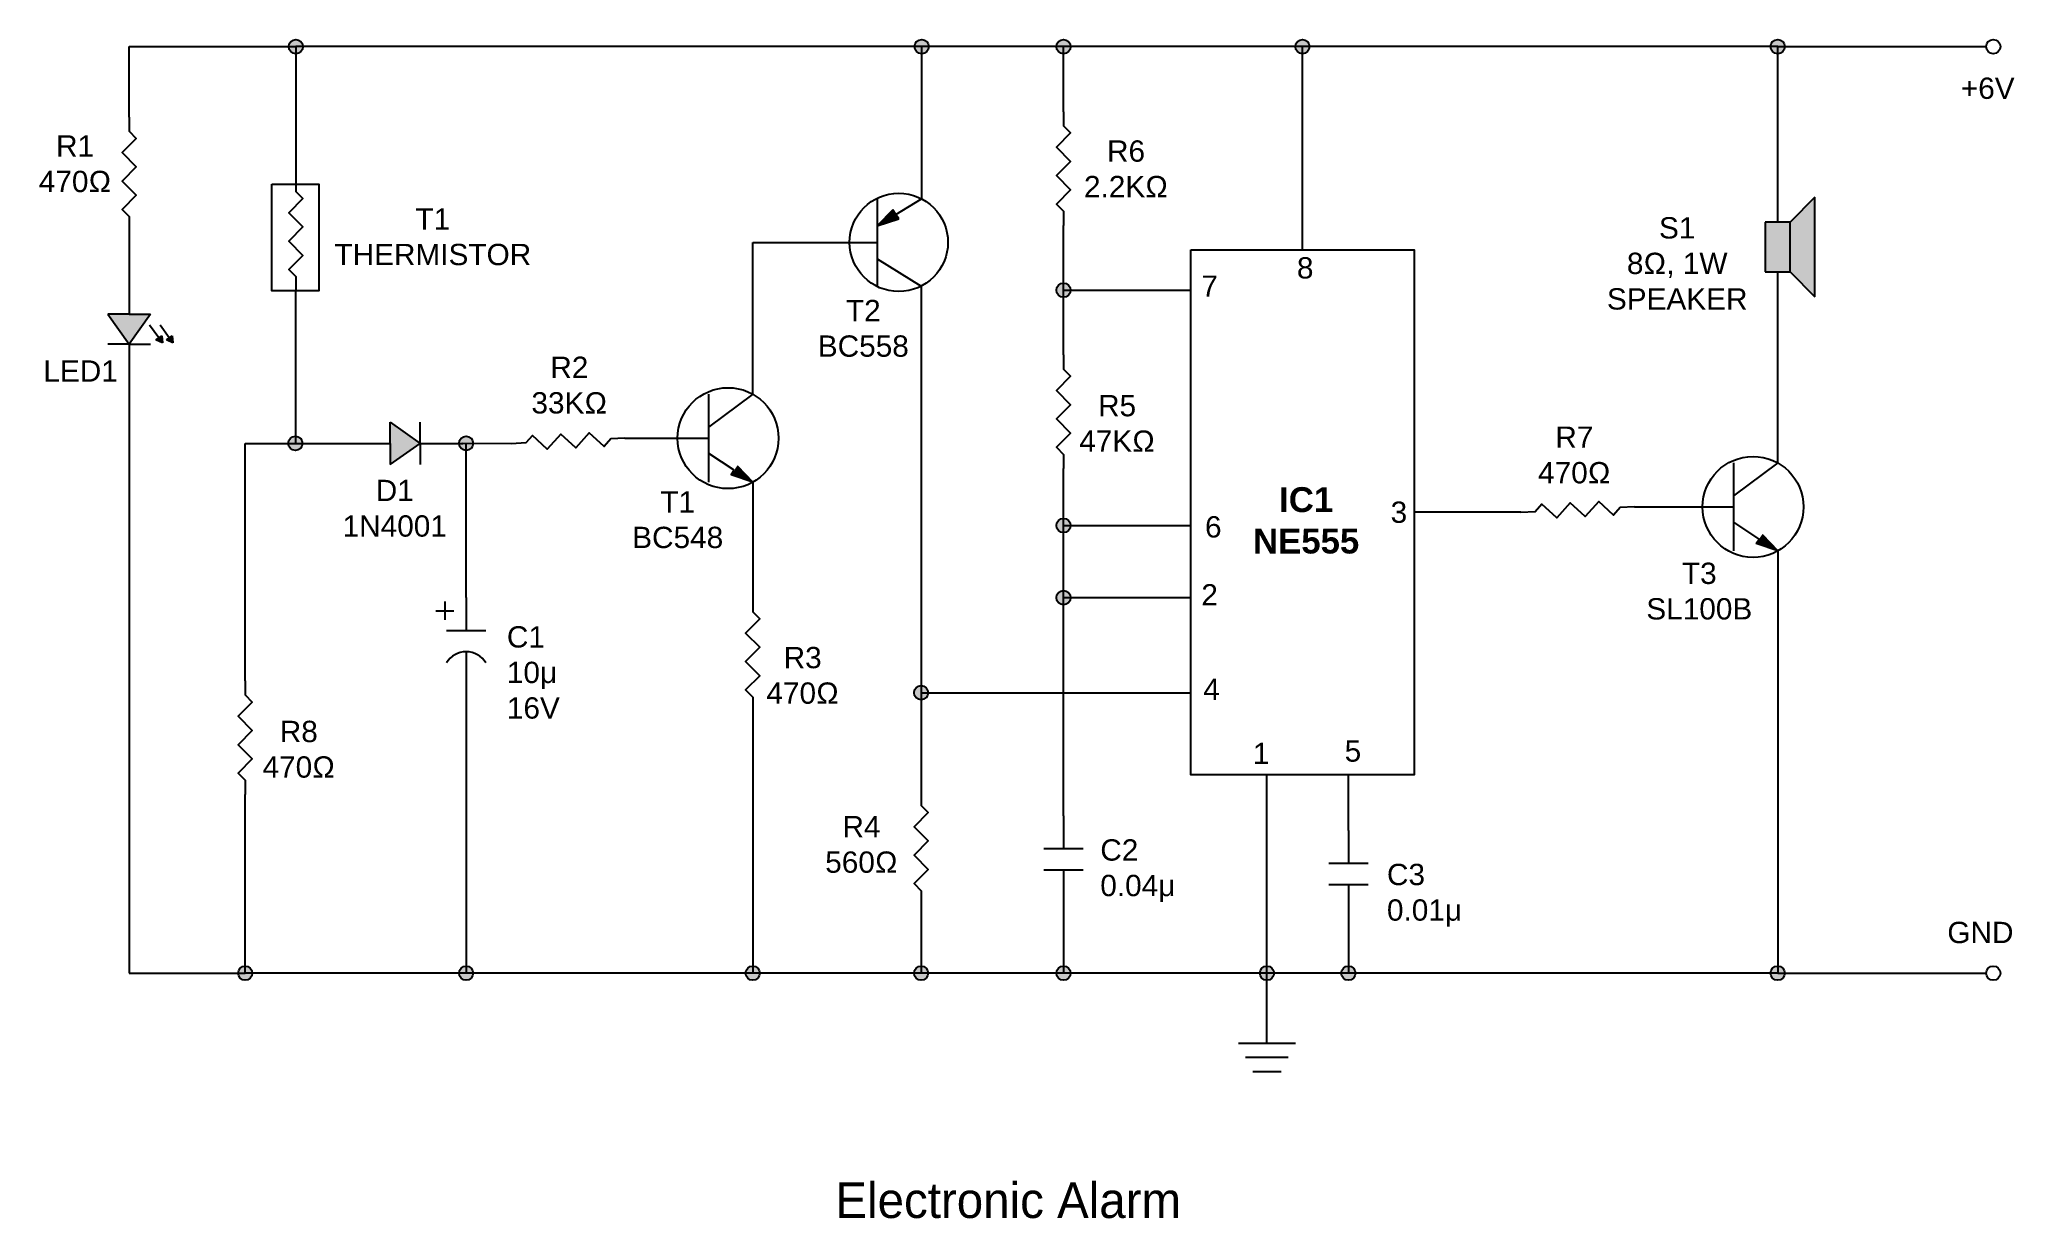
# Model space of a CAD drawing. Header units: inches. Extents: x 28 to 55.8, y 3.4 to 19.9.
import ezdxf

# ---------------------------------------------------------------- set-up
doc = ezdxf.new("R2010")
doc.units = ezdxf.units.IN
doc.header["$MEASUREMENT"] = 0
doc.styles.get("Standard").update_dxf_attribs({"font": 'arial.ttf'})

# ---------------------------------------------------------------- blocks, each defined once
blk = doc.blocks.new('Resistor')
at = {"color": 7}
blk.add_lwpolyline([(0, 0), (0.05, 0), (0.075, 0.025), (0.125, -0.025), (0.175, 0.025), (0.225, -0.025), (0.275, 0.025), (0.325, -0.025), (0.35, 0), (0.4, 0)], dxfattribs=at)
blk = doc.blocks.new('diod')
for p, q in [((29.264, 16.566), (29.264, 16.084)), ((29.264, 16.084), (28.964, 16.084)), ((28.964, 16.084), (29.264, 15.663)), ((29.264, 16.084), (29.564, 16.084)), ((29.564, 16.084), (29.264, 15.663)), ((29.264, 15.663), (28.964, 15.663)), ((29.264, 15.663), (29.264, 15.061)), ((29.264, 15.663), (29.564, 15.663))]:
    blk.add_line(p, q)
blk = doc.blocks.new('arrrrrr')
h = blk.add_hatch(color=256)
h.dxf.hatch_style = 1
h.paths.add_polyline_path([(31.325, 13.685), (31.186, 13.685), (31.256, 13.563)])
for p, q in [((31.256, 13.685), (31.256, 13.989)), ((31.186, 13.685), (31.325, 13.685)), ((31.256, 13.563), (31.186, 13.685)), ((31.325, 13.685), (31.256, 13.563))]:
    blk.add_line(p, q)
blk = doc.blocks.new('led')
h = blk.add_hatch(color=256)
h.dxf.hatch_style = 1
h.paths.add_polyline_path([(29.564, 16.084), (29.264, 16.084), (28.964, 16.084), (29.264, 15.663)])
blk.add_blockref('diod', (0, 0))
at = {"xscale": 0.7217854602977735, "yscale": 0.7217854602977735, "zscale": 0.7217854602977735, "rotation": 35.94662742116127}
for p in [(17.216, -5.488), (17.363, -5.488)]:
    blk.add_blockref('arrrrrr', p, dxfattribs=at)
blk = doc.blocks.new('Diode')
h = blk.add_hatch(color=256)
h.dxf.hatch_style = 1
h.paths.add_polyline_path([(26.567, 15.508), (26.267, 15.508), (25.967, 15.508), (26.267, 15.086)])
blk.add_blockref('diod', (-2.997, -0.576))
blk = doc.blocks.new('plus')
for p, q in [((33.2, 13.224), (33.2, 12.904)), ((33.04, 13.064), (33.36, 13.064))]:
    blk.add_line(p, q)
blk = doc.blocks.new('capacitor')
for p, q in [((33.477, 13.295), (33.477, 12.833)), ((33.2, 12.833), (33.754, 12.833)), ((33.477, 12.533), (33.477, 11.933))]:
    blk.add_line(p, q)
blk.add_arc((33.477, 12.21), 0.323, 30.9541, 148.9892)
at = {"xscale": 0.8, "yscale": 0.8, "zscale": 0.8}
blk.add_blockref('plus', (6.617, 2.659), dxfattribs=at)
blk = doc.blocks.new('q')
at = {"color": 7}
for p, q in [((35.717, 4.753), (35.717, 3.153)), ((36.517, 4.753), (35.717, 4.153)), ((34.917, 3.953), (35.717, 3.953)), ((36.181, 3.37), (35.721, 3.676)), ((36.127, 3.287), (36.181, 3.37)), ((36.517, 3.153), (36.127, 3.287)), ((36.236, 3.454), (36.517, 3.153))]:
    blk.add_line(p, q, dxfattribs=at)
blk.add_circle((36.07, 3.953), 0.916)
blk.add_solid([(36.127, 3.287), (36.517, 3.153), (36.236, 3.454)], dxfattribs=at)
blk = doc.blocks.new('Transistor - PNP')
at = {"color": 7}
for p, q in [((0.200001, 0.2), (0.200001, -0.199999)), ((0.284805, 0.127992), (0.4024, 0.199023)), ((0.271557, 0.149194), (0.200001, 0.075)), ((0.200001, 0.075), (0.298053, 0.106791)), ((0.284805, 0.127992), (0.271557, 0.149194)), ((0.298053, 0.106791), (0.284805, 0.127992)), ((0, 0), (0.200001, 0)), ((0.200001, -0.074999), (0.400001, -0.199999))]:
    blk.add_line(p, q, dxfattribs=at)
blk.add_solid([(0.200001, 0.075), (0.298053, 0.106791), (0.271557, 0.149194)], dxfattribs=at)
blk = doc.blocks.new('pnp')
blk.add_circle((39.592, 15.664), 0.72)
at = {"xscale": 3.207039841366008, "yscale": 3.207039841366008, "zscale": 3.207039841366008}
blk.add_blockref('Transistor - PNP', (38.636, 15.664), dxfattribs=at)
blk = doc.blocks.new('cr')
for p, q in [((42.078, 11.91), (42.078, 11.448)), ((41.801, 11.448), (42.355, 11.448)), ((41.801, 11.148), (42.355, 11.148)), ((42.078, 11.148), (42.078, 10.548))]:
    blk.add_line(p, q)
blk = doc.blocks.new('Ground')
at = {"color": 7}
for p, q in [((-0.1, 0), (0.1, 0)), ((0.075, -0.05), (-0.075, -0.05)), ((-0.05, -0.1), (0.05, -0.1))]:
    blk.add_line(p, q, dxfattribs=at)

msp = doc.modelspace()

# ---------------------------------------------------------------- hatches: boundary and pattern name
h = msp.add_hatch(color=256)
h.dxf.hatch_style = 1
h.paths.add_polyline_path([(31.511, 19.85), (31.611, 19.85), (31.711, 19.85, 1)])
h.paths.add_polyline_path([(31.611, 19.85), (31.511, 19.85, 0.414214), (31.611, 19.75)])
h.paths.add_polyline_path([(31.711, 19.85), (31.611, 19.85), (31.611, 19.75, 0.414214)])
h.paths.add_polyline_path([(40.322, 19.85), (40.422, 19.85), (40.522, 19.85, 1)])
h.paths.add_polyline_path([(40.422, 19.85), (40.322, 19.85, 0.414214), (40.422, 19.75)])
h.paths.add_polyline_path([(40.522, 19.85), (40.422, 19.85), (40.422, 19.75, 0.414214)])
h.paths.add_polyline_path([(42.319, 19.85), (42.419, 19.85), (42.519, 19.85, 1)])
h.paths.add_polyline_path([(42.519, 19.85), (42.419, 19.85), (42.419, 19.75, 0.414214)])
h.paths.add_polyline_path([(42.419, 19.85), (42.319, 19.85, 0.414214), (42.419, 19.75)])
h.paths.add_polyline_path([(45.683, 19.85), (45.783, 19.85), (45.883, 19.85, 1)])
h.paths.add_polyline_path([(45.883, 19.85), (45.783, 19.85), (45.783, 19.75, 0.414214)])
h.paths.add_polyline_path([(45.783, 19.85), (45.683, 19.85, 0.414214), (45.783, 19.75)])
h.paths.add_polyline_path([(42.419, 16.522, 0.414214), (42.319, 16.422, 0.414214), (42.419, 16.322)])
h.paths.add_polyline_path([(42.419, 16.522), (42.419, 16.422), (42.519, 16.422, 0.414214)])
h.paths.add_polyline_path([(42.519, 16.422), (42.419, 16.422), (42.419, 16.322, 0.414214)])
h.paths.add_polyline_path([(31.604, 14.366), (31.604, 14.266), (31.704, 14.266, 0.414214)])
h.paths.add_polyline_path([(31.604, 14.366, 0.414214), (31.504, 14.266), (31.604, 14.266)])
h.paths.add_polyline_path([(31.704, 14.266), (31.604, 14.266), (31.504, 14.266, 1)])
h.paths.add_polyline_path([(52.374, 19.85), (52.474, 19.85), (52.574, 19.85, 1)])
h.paths.add_polyline_path([(52.474, 19.85), (52.374, 19.85, 0.414214), (52.474, 19.75)])
h.paths.add_polyline_path([(52.574, 19.85), (52.474, 19.85), (52.474, 19.75, 0.414214)])
h.paths.add_polyline_path([(42.419, 13.21, 0.414214), (42.319, 13.11, 0.414214), (42.419, 13.01)])
h.paths.add_polyline_path([(42.419, 13.21), (42.419, 13.11), (42.519, 13.11, 0.414214)])
h.paths.add_polyline_path([(42.519, 13.11), (42.419, 13.11), (42.419, 13.01, 0.414214)])
h.paths.add_polyline_path([(42.419, 12.194, 0.414214), (42.319, 12.094, 0.414214), (42.419, 11.994)])
h.paths.add_polyline_path([(42.419, 12.194), (42.419, 12.094), (42.519, 12.094, 0.414214)])
h.paths.add_polyline_path([(42.519, 12.094), (42.419, 12.094), (42.419, 11.994, 0.414214)])
h.paths.add_polyline_path([(40.414, 10.856, 0.414214), (40.314, 10.756, 0.414214), (40.414, 10.656)])
h.paths.add_polyline_path([(40.414, 10.856), (40.414, 10.756), (40.514, 10.756, 0.414214)])
h.paths.add_polyline_path([(40.514, 10.756), (40.414, 10.756), (40.414, 10.656, 0.414214)])
h.paths.add_polyline_path([(52.574, 6.809), (52.474, 6.809), (52.374, 6.809, 1)])
h.paths.add_polyline_path([(52.474, 6.909), (52.474, 6.809), (52.574, 6.809, 0.414214)])
h.paths.add_polyline_path([(52.474, 6.909, 0.414214), (52.374, 6.809), (52.474, 6.809)])
h.paths.add_polyline_path([(46.43, 6.909, 0.414214), (46.33, 6.809), (46.43, 6.809)])
h.paths.add_polyline_path([(46.43, 6.909), (46.43, 6.809), (46.53, 6.809, 0.414214)])
h.paths.add_polyline_path([(46.53, 6.809), (46.43, 6.809), (46.33, 6.809, 1)])
h.paths.add_polyline_path([(45.283, 6.809), (45.183, 6.809, 0.414214), (45.283, 6.709)])
h.paths.add_polyline_path([(45.283, 6.909), (45.283, 6.809), (45.383, 6.809, 0.414214)])
h.paths.add_polyline_path([(45.383, 6.809), (45.283, 6.809), (45.283, 6.709, 0.414214)])
h.paths.add_polyline_path([(45.283, 6.909, 0.414214), (45.183, 6.809), (45.283, 6.809)])
h.paths.add_polyline_path([(42.519, 6.809), (42.419, 6.809), (42.319, 6.809, 1)])
h.paths.add_polyline_path([(42.419, 6.909), (42.419, 6.809), (42.519, 6.809, 0.414214)])
h.paths.add_polyline_path([(42.419, 6.909, 0.414214), (42.319, 6.809), (42.419, 6.809)])
h.paths.add_polyline_path([(40.514, 6.809), (40.414, 6.809), (40.314, 6.809, 1)])
h.paths.add_polyline_path([(40.414, 6.909), (40.414, 6.809), (40.514, 6.809, 0.414214)])
h.paths.add_polyline_path([(40.414, 6.909, 0.414214), (40.314, 6.809), (40.414, 6.809)])
h.paths.add_polyline_path([(38.143, 6.809), (38.043, 6.809), (37.943, 6.809, 1)])
h.paths.add_polyline_path([(38.043, 6.909, 0.414214), (37.943, 6.809), (38.043, 6.809)])
h.paths.add_polyline_path([(38.043, 6.909), (38.043, 6.809), (38.143, 6.809, 0.414214)])
h.paths.add_polyline_path([(33.908, 14.266), (33.964, 14.266), (34.108, 14.265, 1.001935)])
h.paths.add_polyline_path([(34.108, 14.265), (34.008, 14.266), (34.008, 14.166, 0.412163)])
h.paths.add_polyline_path([(34.008, 14.266), (33.964, 14.266), (33.908, 14.266, 0.415134), (34.008, 14.166)])
h.paths.add_polyline_path([(30.998, 6.809), (30.898, 6.809), (30.798, 6.809, 1)])
h.paths.add_polyline_path([(30.898, 6.909, 0.414214), (30.798, 6.809), (30.898, 6.809)])
h.paths.add_polyline_path([(30.898, 6.909), (30.898, 6.809), (30.998, 6.809, 0.414214)])
h.paths.add_polyline_path([(34.108, 6.809), (34.008, 6.809), (33.908, 6.809, 1)])
h.paths.add_polyline_path([(34.008, 6.909), (34.008, 6.809), (34.108, 6.809, 0.414214)])
h.paths.add_polyline_path([(34.008, 6.909, 0.414214), (33.908, 6.809), (34.008, 6.809)])
at = {"true_color": 0x636466}
h = msp.add_hatch(color=251, dxfattribs=at)
h.dxf.hatch_style = 1
h.paths.add_polyline_path([(52.649, 17.38), (52.299, 17.38), (52.299, 16.68), (52.649, 16.68)])
h.paths.add_polyline_path([(52.999, 17.73), (52.649, 17.38), (52.649, 16.68), (52.999, 16.33)])

# ---------------------------------------------------------------- linework, layer by layer
for p, q in [((29.264, 18.858), (29.264, 19.85)), ((29.264, 19.85), (31.611, 19.85)), ((31.611, 19.85), (31.611, 18.012)), ((40.422, 19.85), (31.611, 19.85)), ((40.422, 17.709), (40.422, 19.85)), ((42.419, 19.85), (40.422, 19.85)), ((42.419, 18.934), (42.419, 19.85)), ((45.783, 19.85), (42.419, 19.85)), ((45.783, 16.988), (45.783, 19.85)), ((52.474, 19.85), (45.783, 19.85)), ((52.474, 17.38), (52.474, 19.85)), ((52.474, 19.85), (55.41, 19.85)), ((29.264, 17.258), (29.264, 16.566)), ((42.419, 15.51), (42.419, 17.334)), ((38.043, 14.958), (38.043, 17.095)), ((38.043, 17.095), (39.181, 17.095)), ((31.604, 16.412), (31.604, 14.266)), ((40.414, 16.479), (40.414, 9.37)), ((42.419, 16.422), (44.213, 16.422)), ((52.474, 13.992), (52.474, 16.68)), ((29.264, 15.061), (29.264, 6.809)), ((30.898, 10.925), (30.898, 14.266)), ((30.898, 14.266), (32.458, 14.266)), ((34.647, 14.261), (33.964, 14.266)), ((34.008, 12.095), (34.008, 14.266)), ((36.245, 14.338), (36.802, 14.338)), ((42.419, 9.025), (42.419, 13.91)), ((38.043, 13.718), (38.043, 12.095)), ((50.458, 13.371), (51.233, 13.371)), ((42.419, 13.11), (44.213, 13.11)), ((48.859, 13.295), (47.354, 13.295)), ((52.474, 12.751), (52.474, 6.809)), ((42.419, 12.094), (44.213, 12.094)), ((34.008, 10.733), (34.008, 6.809)), ((40.414, 10.756), (44.213, 10.756)), ((38.043, 10.495), (38.043, 6.809)), ((45.283, 5.824), (45.283, 9.602)), ((46.43, 8.817), (46.43, 9.602)), ((30.898, 6.809), (30.898, 9.325)), ((40.414, 7.77), (40.414, 6.809)), ((42.419, 7.663), (42.419, 6.809)), ((46.43, 7.455), (46.43, 6.809)), ((29.264, 6.809), (30.898, 6.809)), ((34.008, 6.809), (30.898, 6.809)), ((38.043, 6.809), (34.008, 6.809)), ((40.414, 6.809), (38.043, 6.809)), ((42.419, 6.809), (40.414, 6.809)), ((46.43, 6.809), (42.419, 6.809)), ((52.474, 6.809), (46.43, 6.809)), ((52.474, 6.809), (55.41, 6.809))]:
    msp.add_line(p, q)
at = {"color": 7}
for p, q in [((52.999, 17.73), (52.649, 17.38)), ((52.999, 16.33), (52.999, 17.73)), ((52.299, 17.38), (52.299, 16.68)), ((52.649, 17.38), (52.299, 17.38)), ((52.649, 16.68), (52.649, 17.38)), ((52.299, 16.68), (52.649, 16.68)), ((52.649, 16.68), (52.999, 16.33))]:
    msp.add_line(p, q, dxfattribs=at)
for points in [[(31.273, 17.912), (31.935, 17.912), (31.935, 16.412), (31.273, 16.412)], [(44.213, 16.988), (47.354, 16.988), (47.354, 9.602), (44.213, 9.602)]]:
    msp.add_lwpolyline(points, close=True)
for centre in [(31.611, 19.85), (40.422, 19.85), (42.419, 19.85), (45.783, 19.85), (52.474, 19.85), (55.51, 19.85), (42.419, 16.422), (31.604, 14.266), (34.008, 14.266), (42.419, 13.11), (42.419, 12.094), (40.414, 10.756), (30.898, 6.809), (34.008, 6.809), (38.043, 6.809), (40.414, 6.809), (42.419, 6.809), (45.283, 6.809), (46.43, 6.809), (52.474, 6.809), (55.51, 6.809)]:
    msp.add_circle(centre, 0.1)

# ---------------------------------------------------------------- block references
at = {"xscale": 4, "yscale": 4, "zscale": 4}
for p, rotation in [((42.419, 18.934), 270), ((29.264, 18.858), 270), ((31.611, 18.012), 270), ((42.419, 15.51), 270), ((36.245, 14.338), 182.74620287683), ((50.458, 13.371), 182.74620287683), ((38.043, 12.095), 270), ((30.898, 10.925), 270), ((40.414, 9.37), 270)]:
    msp.add_blockref('Resistor', p, dxfattribs=dict(at, rotation=rotation))
for name, p, xscale, yscale, zscale in [('pnp', (2.043, 2.038), 0.9612181045946874, 0.9612181045946874, 0.9612181045946874), ('q', (9.725, 11.273), 0.7754718321280103, 0.7754718321280103, 0.7754718321280103), ('q', (24.156, 10.306), 0.7754718321280103, 0.7754718321280103, 0.7754718321280103), ('Ground', (45.283, 5.824), 4, 4, 4)]:
    msp.add_blockref(name, p, dxfattribs=dict(xscale=xscale, yscale=yscale, zscale=zscale))
for name, p in [('led', (0, 0)), ('capacitor', (0.531, -1.2)), ('cr', (0.342, -2.885)), ('cr', (4.352, -3.093))]:
    msp.add_blockref(name, p)
at = {"rotation": 90}
msp.add_blockref('Diode', (48.448, -12.001), dxfattribs=at)

# ---------------------------------------------------------------- texts
at = {"attachment_point": 1}
for s, width, gutter_width, heights, insert, char_height in [('\\pxqc;+6V', 2.22469, 1, [0], (54.319, 19.414), 0.3), ('\\pxqc;R1\\P470Ω', 2.22469, 1, [0], (27.39, 18.602), 0.3), ('\\pxqc;R6\\P2.2KΩ', 2.22469, 1, [0], (42.187, 18.53), 0.3), ('\\pxqc;T1\\PTHERMISTOR', 2.22469, 1, [0], (32.427, 17.574), 0.3), ('\\pxqc;S1\\P8Ω, 1W\\PSPEAKER', 2.22469, 1, [0], (49.947, 17.449), 0.3), ('\\pxqc;8', 0.85366, 1, [0.456], (45.395, 16.886), 0.3), ('\\pxqc;7', 0.85366, 1, [0.456], (44.049, 16.628), 0.3), ('\\pxqc;T2\\PBC558', 2.22469, 1, [0], (38.488, 16.285), 0.3), ('\\pxqc;LED1', 2.22469, 1, [0], (27.468, 15.434), 0.3), ('\\pxqc;R2\\P33KΩ', 2.22469, 1, [0], (34.349, 15.486), 0.3), ('\\pxqc;R5\\P47KΩ', 2.22469, 1, [0], (42.061, 14.947), 0.3), ('\\pxqc;R7\\P470Ω', 2.22469, 1, [0], (48.499, 14.503), 0.3), ('\\pxqc;D1\\P1N4001', 2.22469, 1, [0], (31.891, 13.753), 0.3), ('\\pxqc;{\\fArial|b1|i0|c0|p34;IC1\\PNE555}', 1.91427, 1.466, [1.31], (44.878, 13.649), 0.35), ('\\pxqc;T1\\PBC548', 2.22469, 1, [0], (35.875, 13.592), 0.3), ('\\pxqc;3', 0.85366, 1, [0.456], (46.714, 13.447), 0.3), ('\\pxqc;6', 0.85366, 1, [0.456], (44.101, 13.241), 0.3), ('\\pxqc;T3\\PSL100B', 2.22469, 1, [0], (50.258, 12.587), 0.3), ('\\pxqc;2', 0.85366, 1, [0.456], (44.049, 12.284), 0.3), ('\\pxql;C1\\P10{\\fArial|b0|i0|c161|p34;μ}\\P16V', 2.22469, 1, [0], (34.582, 11.692), 0.3), ('\\pxqc;R3\\P470Ω', 2.22469, 1, [0], (37.634, 11.401), 0.3), ('\\pxqc;4', 0.85366, 1, [0.456], (44.075, 10.954), 0.3), ('\\pxqc;R8\\P470Ω', 2.22469, 1, [0], (30.54, 10.361), 0.3), ('\\pxqc;1', 0.85366, 1, [0.456], (44.774, 10.051), 0.3), ('\\pxqc;5', 0.85366, 1, [0.456], (46.067, 10.086), 0.3), ('\\pxqc;R4\\P560Ω', 2.22469, 1, [0], (38.462, 9.022), 0.3), ('\\pxql;C2\\P0.04{\\fArial|b0|i0|c161|p34;μ}', 2.22469, 1, [0], (42.937, 8.693), 0.3), ('\\pxql;C3\\P0.01{\\fArial|b0|i0|c161|p34;μ}', 2.22469, 1, [0], (46.973, 8.348), 0.3), ('\\pxqc;GND', 2.22469, 1, [0], (54.216, 7.532), 0.3), ('{\\Ftxt|c0;Electronic Alarm}', 7.5593, 1, [1.27], (39.207, 3.863), 0.5)]:
    msp.add_mtext_dynamic_manual_height_columns(s, width=width, gutter_width=gutter_width, heights=heights, dxfattribs=dict(at, insert=insert, char_height=char_height))

doc.saveas('drawing.dxf')
